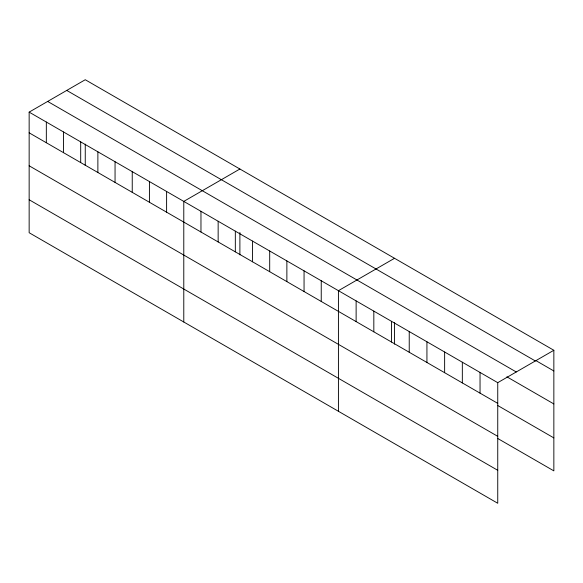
<?xml version="1.0" encoding="UTF-8"?>
<svg xmlns="http://www.w3.org/2000/svg" width="583" height="583" viewBox="0 0 583 583"><rect width="100%" height="100%" fill="white"/><g stroke="black" fill="none" stroke-linecap="round" stroke-linejoin="round"><path stroke-width="0.87" d="M29.15 112.125L497.744 382.667L497.744 503.267L29.15 232.726L29.15 112.125L85.256 79.733L553.85 350.274L553.85 470.875L497.663 438.438M239.89 169.012L183.783 201.405L183.783 322.005M394.531 258.291L338.424 290.684L338.424 411.285M497.744 382.667L553.85 350.274M536.149 360.746L553.85 370.97M66.739 90.423L535.332 360.964M47.668 101.435L516.261 371.976M506.897 376.829L553.85 403.939M29.15 132.822L497.744 403.363M497.663 405.469L553.85 437.906M29.15 165.791L497.744 436.332M29.15 199.758L497.744 470.299M480.042 372.442L480.042 393.139M462.334 362.225L462.334 382.922M444.632 352.001L444.632 372.697M426.931 341.784L426.931 362.48M409.23 331.559L409.23 352.263M394.531 322.683L394.531 344.138M391.528 321.342L391.528 342.039M373.827 311.125L373.827 331.822M356.126 300.901L356.126 321.597M321.24 280.758L321.24 301.462M304.056 270.84L304.056 291.536M286.872 260.922L286.872 281.618M269.696 251.003L269.696 271.7M252.512 241.085L252.512 261.782M239.89 232.508L239.89 254.858M235.328 231.16L235.328 251.863M218.151 221.241L218.151 241.938M200.967 211.323L200.967 232.019M166.607 191.486L166.607 212.183M149.423 181.561L149.423 202.265M132.239 171.642L132.239 192.339M115.055 161.724L115.055 182.421M97.878 151.806L97.878 172.502M85.256 144.125L85.256 165.579M80.694 141.888L80.694 162.584M63.511 131.962L63.511 152.666M46.334 122.044L46.334 142.74"/></g></svg>
